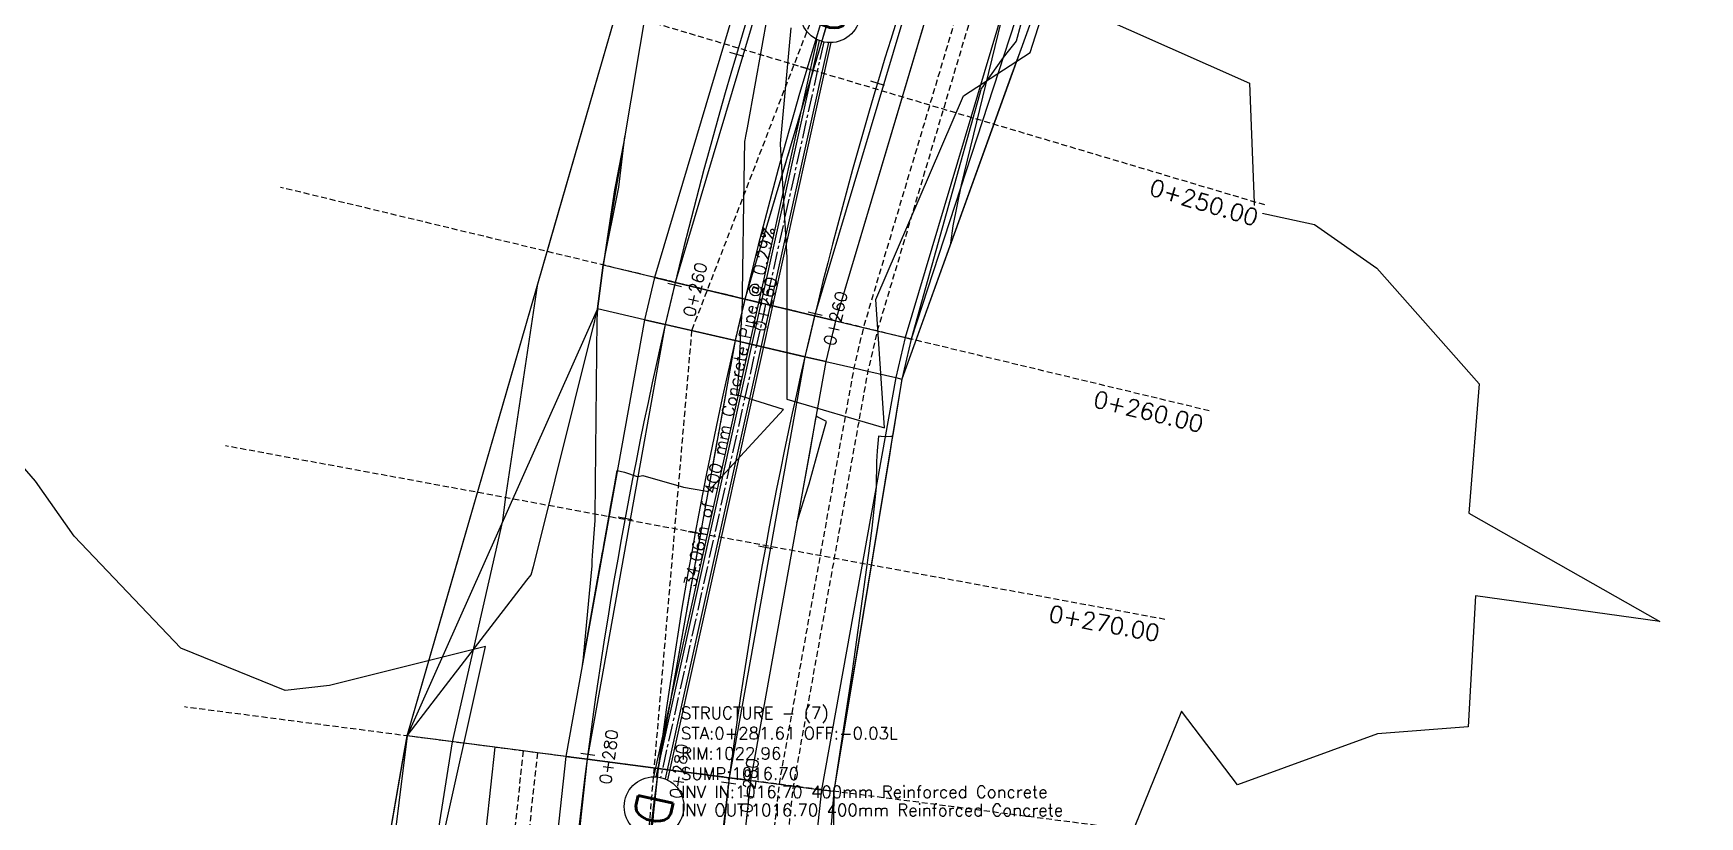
# Model space of a CAD drawing. Header units: metres. Extents: x 517023 to 519141, y 3924953 to 3927827.
# Drawn here: x 517811.7 to 517881.5, y 3925672.3 to 3925705.1 of the extents above; entities that cross this region are included whole.
import ezdxf
from ezdxf.enums import TextEntityAlignment as Align

# ---------------------------------------------------------------- set-up
doc = ezdxf.new("R2010")
doc.units = ezdxf.units.M
for name, pattern in [('CENTER', [2, 1.25, -0.25, 0.25, -0.25]), ('CENTER2', [1.125, 0.75, -0.125, 0.125, -0.125]), ('HIDDEN', [0.375, 0.25, -0.125])]:
    doc.linetypes.add(name, pattern=pattern)
for name, color, linetype in [('C-ROAD', 7, 'Continuous'), ('C-ROAD-CNTR-N', 92, 'Continuous'), ('C-ROAD-CORR', 5, 'Continuous'), ('C-ROAD-LINE-EXTN', 252, 'HIDDEN'), ('C-ROAD-LINK', 150, 'Continuous'), ('C-ROAD-SAMP', 150, 'HIDDEN'), ('C-ROAD-SAMP-TEXT', 11, 'Continuous'), ('C-ROAD-STAN', 11, 'Continuous'), ('C-ROAD-STAN-MAJR', 11, 'Continuous'), ('C-ROAD-STAN-MINR', 11, 'Continuous'), ('C-STRM-CNTR', 170, 'CENTER2'), ('C-STRM-PIPE', 170, 'Continuous'), ('C-STRM-STRC', 170, 'Continuous'), ('C-STRM-TEXT', 7, 'Continuous'), ('C-TINN-BNDY', 110, 'Continuous'), ('C-TOPO-FEAT', 94, 'Continuous'), ('C-TOPO-MAJR', 9, 'Continuous'), ('C-TOPO-MINR', 8, 'Continuous'), ('C-TOPO-MINR-N', 11, 'Continuous')]:
    doc.layers.add(name, color=color, linetype=linetype)
doc.styles.add('SHR', font='SIMPLEX', dxfattribs={"height": 0.75})
doc.styles.get("Standard").update_dxf_attribs({"font": 'simplex.shx'})

# ---------------------------------------------------------------- blocks, each defined once
blk = doc.blocks.new('AeccTickTriangle')
at = {"color": 0, "linetype": 'ByBlock', "lineweight": -2}
blk.add_lwpolyline([(3.05311331771918e-16, 0.6666666666666667), (-0.5773502691896256, -0.333333333333333), (0.5773502691896257, -0.3333333333333335)], close=True, dxfattribs=at)
at = {"color": 0, "linetype": 'ByBlock', "lineweight": -2, "const_width": 0.0625}
blk.add_lwpolyline([(-0.03125, 0, 1), (0.03125, 0, 1)], format="xyb", close=True, dxfattribs=at)
blk = doc.blocks.new('AeccTickLine')
blk.add_line((0, -0.5), (0, 0.5))
blk = doc.blocks.new('Storm Manhole')
at = {"color": 0, "linetype": 'ByBlock', "lineweight": -2}
blk.add_circle((0, 0), 0.0625, dxfattribs=at)
at = {"color": 0, "linetype": 'ByBlock', "lineweight": -2, "style": 'SHR'}
blk.add_text('D', height=0.07500000000000001, dxfattribs=at).set_placement((0.005137586585533427, -0.03749999999990905), align=Align.CENTER)

msp = doc.modelspace()

# ---------------------------------------------------------------- linework, layer by layer
at = {"layer": 'C-ROAD', "color": 7, "linetype": 'Continuous', "lineweight": -3, "flags": 128}
for points in [[(517860.2543452554, 3925755.604736601), (517845.967769523, 3925718.483773778, 0.07052564316404372), (517833.9830354326, 3925666.496464806), (517811.1685369382, 3925401.107397014)], [(517865.8539496147, 3925753.449642399), (517851.5673738823, 3925716.328679576, 0.07052564316744148), (517839.9609869847, 3925665.982562829), (517817.1464884902, 3925400.593495037)]]:
    msp.add_lwpolyline(points, format="xyb", dxfattribs=at)
at = {"layer": 'C-ROAD-CNTR-N', "color": 92, "linetype": 'Continuous', "lineweight": -3, "flags": 128}
msp.add_lwpolyline([(517863.0541474351, 3925754.5271895), (517848.7675717027, 3925717.406226677, 0.07052564316642523), (517836.9720112087, 3925666.239513818), (517814.1575127142, 3925400.850446025)], format="xyb", dxfattribs=at)
at = {"layer": 'C-ROAD-CORR', "color": 161, "linetype": 'Continuous', "lineweight": -3}
for p, q in [((517837.6828568389, 3925694.888004932, 1023.605253388979), (517835.5371693661, 3925695.404258841, 1023.053523562148)), ((517838.5578859888, 3925694.677472306, 1023.641253388979), (517837.6828568389, 3925694.888004932, 1023.605253388979)), ((517841.474649822, 3925693.975696885, 1023.701253388979), (517838.5578859888, 3925694.677472306, 1023.641253388979)), ((517841.474649822, 3925693.975696885, 1023.701253388979), (517844.3914136552, 3925693.273921464, 1023.641253388979)), ((517837.2651856233, 3925693.114910784, 1023.560762678176), (517835.2985750209, 3925693.568277299, 1023.056214708533)), ((517838.1421832769, 3925692.912734832, 1023.596762678176), (517837.2651856233, 3925693.114910784, 1023.560762678176)), ((517844.3914136552, 3925693.273921464, 1023.641253388979), (517845.2664428052, 3925693.063388838, 1023.605253388979)), ((517841.065508789, 3925692.238814992, 1023.656762678176), (517838.1421832769, 3925692.912734832, 1023.596762678176)), ((517845.2664428052, 3925693.063388838, 1023.605253388979), (517846.4331483385, 3925692.78267867, 1023.305253388979)), ((517846.4331483385, 3925692.78267867, 1023.305253388979), (517847.0165011052, 3925692.642323585, 1023.305253388979)), ((517847.0165011052, 3925692.642323585, 1023.305253388979), (517848.1832066384, 3925692.361613417, 1023.605253388979)), ((517841.065508789, 3925692.238814992, 1023.656762678176), (517843.9888343012, 3925691.564895153, 1023.596762678176)), ((517848.1832066384, 3925692.361613417, 1023.605253388979), (517848.435991613, 3925692.300793175, 1023.735252759366)), ((517843.9888343012, 3925691.564895153, 1023.596762678176), (517844.8658319548, 3925691.362719201, 1023.560762678176)), ((517844.8658319548, 3925691.362719201, 1023.560762678176), (517846.0351621596, 3925691.093151265, 1023.260762678176)), ((517846.0351621596, 3925691.093151265, 1023.260762678176), (517846.6198272621, 3925690.958367297, 1023.260762678176)), ((517846.6198272621, 3925690.958367297, 1023.260762678176), (517847.7891574669, 3925690.688799361, 1023.560762678176)), ((517847.7891574669, 3925690.688799361, 1023.560762678176), (517848.0505641651, 3925690.628536774, 1023.694894182007)), ((517831.0010855779, 3925675.206728412, 1023.106597919843), (517827.33142346, 3925675.683485657, 1024.956849087299)), ((517832.1910847032, 3925675.05212543, 1022.806597919843), (517831.0010855779, 3925675.206728412, 1023.106597919843)), ((517832.7860842658, 3925674.97482394, 1022.806597919843), (517832.1910847032, 3925675.05212543, 1022.806597919843)), ((517833.9760833911, 3925674.820220958, 1023.106597919843), (517832.7860842658, 3925674.97482394, 1022.806597919843)), ((517834.868582735, 3925674.704268722, 1023.142597919843), (517833.9760833911, 3925674.820220958, 1023.106597919843)), ((517837.8435805481, 3925674.317761268, 1023.202597919843), (517834.868582735, 3925674.704268722, 1023.142597919843)), ((517837.8435805481, 3925674.317761268, 1023.202597919843), (517840.8185783612, 3925673.931253814, 1023.142597919843)), ((517840.8185783612, 3925673.931253814, 1023.142597919843), (517841.7110777052, 3925673.815301578, 1023.106597919843)), ((517841.7110777052, 3925673.815301578, 1023.106597919843), (517842.9010768305, 3925673.660698596, 1022.806597919843)), ((517842.9010768305, 3925673.660698596, 1022.806597919843), (517843.4960763931, 3925673.583397106, 1022.806597919843)), ((517843.4960763931, 3925673.583397106, 1022.806597919843), (517844.6860755183, 3925673.428794124, 1023.106597919843)), ((517844.6860755183, 3925673.428794124, 1023.106597919843), (517845.202806867, 3925673.361661128, 1023.367134925833))]:
    msp.add_line(p, q, dxfattribs=at)
at = {"layer": 'C-ROAD-CORR', "color": 11, "linetype": 'Continuous', "lineweight": -3}
for p, q in [((517837.6828568389, 3925694.888004932, 1023.605253388979), (517835.5371693661, 3925695.404258841, 1023.053523562148)), ((517837.6828568389, 3925694.888004932, 1023.605253388979), (517837.6838290935, 3925694.887771007, 1023.405253388979)), ((517838.5559414796, 3925694.677940156, 1023.441253388979), (517838.5578859888, 3925694.677472306, 1023.641253388979)), ((517838.5578859888, 3925694.677472306, 1023.641253388979), (517838.5598304981, 3925694.677004456, 1023.441253388979)), ((517841.4727053128, 3925693.976164735, 1023.501253388979), (517841.474649822, 3925693.975696885, 1023.701253388979)), ((517837.2651856233, 3925693.114910784, 1023.560762678176), (517835.2985750209, 3925693.568277299, 1023.056214708533)), ((517837.2651856233, 3925693.114910784, 1023.560762678176), (517837.2661600651, 3925693.114686144, 1023.360762678176)), ((517844.389469146, 3925693.274389314, 1023.441253388979), (517844.3914136552, 3925693.273921464, 1023.641253388979)), ((517844.3914136552, 3925693.273921464, 1023.641253388979), (517844.3933581645, 3925693.273453614, 1023.441253388979)), ((517838.1402343932, 3925692.913184112, 1023.396762678176), (517838.1421832769, 3925692.912734832, 1023.596762678176)), ((517838.1421832769, 3925692.912734832, 1023.596762678176), (517838.1441321606, 3925692.912285552, 1023.396762678176)), ((517845.2664428052, 3925693.063388838, 1023.605253388979), (517845.2654705506, 3925693.063622763, 1023.405253388979)), ((517845.2664428052, 3925693.063388838, 1023.605253388979), (517846.4331483385, 3925692.78267867, 1023.305253388979)), ((517847.0165011052, 3925692.642323585, 1023.305253388979), (517848.1832066384, 3925692.361613417, 1023.605253388979)), ((517841.0635599053, 3925692.239264272, 1023.456762678176), (517841.065508789, 3925692.238814992, 1023.656762678176)), ((517848.1832066384, 3925692.361613417, 1023.605253388979), (517848.435991613, 3925692.300793175, 1023.735252759366)), ((517843.9868854175, 3925691.565344433, 1023.396762678176), (517843.9888343012, 3925691.564895153, 1023.596762678176)), ((517843.9888343012, 3925691.564895153, 1023.596762678176), (517843.9907831848, 3925691.564445873, 1023.396762678176)), ((517844.8658319548, 3925691.362719201, 1023.560762678176), (517844.8648575129, 3925691.362943841, 1023.360762678176)), ((517844.8658319548, 3925691.362719201, 1023.560762678176), (517846.0351621596, 3925691.093151265, 1023.260762678176)), ((517846.6198272621, 3925690.958367297, 1023.260762678176), (517847.7891574669, 3925690.688799361, 1023.560762678176)), ((517847.7891574669, 3925690.688799361, 1023.560762678176), (517848.0505641651, 3925690.628536774, 1023.694894182007)), ((517831.0010855779, 3925675.206728412, 1023.106597919843), (517827.33142346, 3925675.683485657, 1024.956849087299)), ((517832.1910847032, 3925675.05212543, 1022.806597919843), (517831.0010855779, 3925675.206728412, 1023.106597919843)), ((517833.9760833911, 3925674.820220958, 1023.106597919843), (517832.7860842658, 3925674.97482394, 1022.806597919843)), ((517833.9760833911, 3925674.820220958, 1023.106597919843), (517833.977075057, 3925674.820092122, 1022.906597919843)), ((517834.8665994031, 3925674.704526393, 1022.942597919843), (517834.868582735, 3925674.704268722, 1023.142597919843)), ((517834.868582735, 3925674.704268722, 1023.142597919843), (517834.8705660669, 3925674.70401105, 1022.942597919843)), ((517837.8415972163, 3925674.31801894, 1023.002597919843), (517837.8435805481, 3925674.317761268, 1023.202597919843)), ((517840.8165950294, 3925673.931511486, 1022.942597919843), (517840.8185783612, 3925673.931253814, 1023.142597919843)), ((517840.8185783612, 3925673.931253814, 1023.142597919843), (517840.8205616932, 3925673.930996143, 1022.942597919843)), ((517841.7110777052, 3925673.815301578, 1023.106597919843), (517841.7100860393, 3925673.815430414, 1022.906597919843)), ((517841.7110777052, 3925673.815301578, 1023.106597919843), (517842.9010768305, 3925673.660698596, 1022.806597919843)), ((517843.4960763931, 3925673.583397106, 1022.806597919843), (517844.6860755183, 3925673.428794124, 1023.106597919843)), ((517844.6860755183, 3925673.428794124, 1023.106597919843), (517845.202806867, 3925673.361661128, 1023.367134925833))]:
    msp.add_line(p, q, dxfattribs=at)
at = {"layer": 'C-ROAD-CORR', "color": 91, "linetype": 'Continuous', "lineweight": -3}
for p, q in [((517837.6828568389, 3925694.888004932, 1023.605253388979), (517835.5371693661, 3925695.404258841, 1023.053523562148)), ((517837.2651856233, 3925693.114910784, 1023.560762678176), (517835.2985750209, 3925693.568277299, 1023.056214708533))]:
    msp.add_line(p, q, dxfattribs=at)
at = {"layer": 'C-ROAD-CORR', "color": 6, "linetype": 'Continuous', "lineweight": -3}
for p, q in [((517837.6828568389, 3925694.888004932, 1023.605253388979), (517835.5371693661, 3925695.404258841, 1023.053523562148)), ((517837.6838290935, 3925694.887771007, 1023.405253388979), (517838.5559414796, 3925694.677940156, 1023.441253388979)), ((517838.5598304981, 3925694.677004456, 1023.441253388979), (517841.4727053128, 3925693.976164735, 1023.501253388979)), ((517844.3933581645, 3925693.273453614, 1023.441253388979), (517841.4727053128, 3925693.976164735, 1023.501253388979)), ((517837.2651856233, 3925693.114910784, 1023.560762678176), (517835.2985750209, 3925693.568277299, 1023.056214708533)), ((517837.2661600651, 3925693.114686144, 1023.360762678176), (517838.1402343932, 3925692.913184112, 1023.396762678176)), ((517845.2654705506, 3925693.063622763, 1023.405253388979), (517844.389469146, 3925693.274389314, 1023.441253388979)), ((517838.1441321606, 3925692.912285552, 1023.396762678176), (517841.0635599053, 3925692.239264272, 1023.456762678176)), ((517845.2664428052, 3925693.063388838, 1023.605253388979), (517846.4331483385, 3925692.78267867, 1023.305253388979)), ((517846.4331483385, 3925692.78267867, 1023.305253388979), (517847.0165011052, 3925692.642323585, 1023.305253388979)), ((517847.0165011052, 3925692.642323585, 1023.305253388979), (517848.1832066384, 3925692.361613417, 1023.605253388979)), ((517843.9907831848, 3925691.564445873, 1023.396762678176), (517841.0635599053, 3925692.239264272, 1023.456762678176)), ((517848.1832066384, 3925692.361613417, 1023.605253388979), (517848.435991613, 3925692.300793175, 1023.735252759366)), ((517844.8648575129, 3925691.362943841, 1023.360762678176), (517843.9868854175, 3925691.565344433, 1023.396762678176)), ((517844.8658319548, 3925691.362719201, 1023.560762678176), (517846.0351621596, 3925691.093151265, 1023.260762678176)), ((517846.0351621596, 3925691.093151265, 1023.260762678176), (517846.6198272621, 3925690.958367297, 1023.260762678176)), ((517846.6198272621, 3925690.958367297, 1023.260762678176), (517847.7891574669, 3925690.688799361, 1023.560762678176)), ((517847.7891574669, 3925690.688799361, 1023.560762678176), (517848.0505641651, 3925690.628536774, 1023.694894182007)), ((517831.0010855779, 3925675.206728412, 1023.106597919843), (517827.33142346, 3925675.683485657, 1024.956849087299)), ((517832.1910847032, 3925675.05212543, 1022.806597919843), (517831.0010855779, 3925675.206728412, 1023.106597919843)), ((517832.7860842658, 3925674.97482394, 1022.806597919843), (517832.1910847032, 3925675.05212543, 1022.806597919843)), ((517833.9760833911, 3925674.820220958, 1023.106597919843), (517832.7860842658, 3925674.97482394, 1022.806597919843)), ((517833.977075057, 3925674.820092122, 1022.906597919843), (517834.8665994031, 3925674.704526393, 1022.942597919843)), ((517834.8705660669, 3925674.70401105, 1022.942597919843), (517837.8415972163, 3925674.31801894, 1023.002597919843)), ((517840.8205616932, 3925673.930996143, 1022.942597919843), (517837.8415972163, 3925674.31801894, 1023.002597919843)), ((517841.7100860393, 3925673.815430414, 1022.906597919843), (517840.8165950294, 3925673.931511486, 1022.942597919843)), ((517841.7110777052, 3925673.815301578, 1023.106597919843), (517842.9010768305, 3925673.660698596, 1022.806597919843)), ((517842.9010768305, 3925673.660698596, 1022.806597919843), (517843.4960763931, 3925673.583397106, 1022.806597919843)), ((517843.4960763931, 3925673.583397106, 1022.806597919843), (517844.6860755183, 3925673.428794124, 1023.106597919843)), ((517844.6860755183, 3925673.428794124, 1023.106597919843), (517845.202806867, 3925673.361661128, 1023.367134925833))]:
    msp.add_line(p, q, dxfattribs=at)
at = {"layer": 'C-ROAD-CORR', "color": 149, "linetype": 'Continuous', "lineweight": -3}
for p, q in [((517838.5578859888, 3925694.677472306, 1023.641253388979), (517837.6828568389, 3925694.888004932, 1023.605253388979)), ((517841.474649822, 3925693.975696885, 1023.701253388979), (517838.5578859888, 3925694.677472306, 1023.641253388979)), ((517841.474649822, 3925693.975696885, 1023.701253388979), (517844.3914136552, 3925693.273921464, 1023.641253388979)), ((517838.1421832769, 3925692.912734832, 1023.596762678176), (517837.2651856233, 3925693.114910784, 1023.560762678176)), ((517844.3914136552, 3925693.273921464, 1023.641253388979), (517845.2664428052, 3925693.063388838, 1023.605253388979)), ((517841.065508789, 3925692.238814992, 1023.656762678176), (517838.1421832769, 3925692.912734832, 1023.596762678176)), ((517841.065508789, 3925692.238814992, 1023.656762678176), (517843.9888343012, 3925691.564895153, 1023.596762678176)), ((517843.9888343012, 3925691.564895153, 1023.596762678176), (517844.8658319548, 3925691.362719201, 1023.560762678176)), ((517834.868582735, 3925674.704268722, 1023.142597919843), (517833.9760833911, 3925674.820220958, 1023.106597919843)), ((517837.8435805481, 3925674.317761268, 1023.202597919843), (517834.868582735, 3925674.704268722, 1023.142597919843)), ((517837.8435805481, 3925674.317761268, 1023.202597919843), (517840.8185783612, 3925673.931253814, 1023.142597919843)), ((517840.8185783612, 3925673.931253814, 1023.142597919843), (517841.7110777052, 3925673.815301578, 1023.106597919843))]:
    msp.add_line(p, q, dxfattribs=at)
at = {"layer": 'C-ROAD-CORR', "color": 41, "linetype": 'Continuous', "lineweight": -3}
for p, q in [((517837.6838290935, 3925694.887771007, 1023.405253388979), (517838.5559414796, 3925694.677940156, 1023.441253388979)), ((517838.5598304981, 3925694.677004456, 1023.441253388979), (517841.4727053128, 3925693.976164735, 1023.501253388979)), ((517844.3933581645, 3925693.273453614, 1023.441253388979), (517841.4727053128, 3925693.976164735, 1023.501253388979)), ((517837.2661600651, 3925693.114686144, 1023.360762678176), (517838.1402343932, 3925692.913184112, 1023.396762678176)), ((517845.2654705506, 3925693.063622763, 1023.405253388979), (517844.389469146, 3925693.274389314, 1023.441253388979)), ((517838.1441321606, 3925692.912285552, 1023.396762678176), (517841.0635599053, 3925692.239264272, 1023.456762678176)), ((517843.9907831848, 3925691.564445873, 1023.396762678176), (517841.0635599053, 3925692.239264272, 1023.456762678176)), ((517844.8648575129, 3925691.362943841, 1023.360762678176), (517843.9868854175, 3925691.565344433, 1023.396762678176)), ((517833.977075057, 3925674.820092122, 1022.906597919843), (517834.8665994031, 3925674.704526393, 1022.942597919843)), ((517834.8705660669, 3925674.70401105, 1022.942597919843), (517837.8415972163, 3925674.31801894, 1023.002597919843)), ((517840.8205616932, 3925673.930996143, 1022.942597919843), (517837.8415972163, 3925674.31801894, 1023.002597919843)), ((517841.7100860393, 3925673.815430414, 1022.906597919843), (517840.8165950294, 3925673.931511486, 1022.942597919843))]:
    msp.add_line(p, q, dxfattribs=at)
at = {"layer": 'C-ROAD-CORR', "color": 20, "linetype": 'Continuous', "lineweight": -3}
for p, q in [((517848.1832066384, 3925692.361613417, 1023.605253388979), (517848.435991613, 3925692.300793175, 1023.735252759366)), ((517847.7891574669, 3925690.688799361, 1023.560762678176), (517848.0505641651, 3925690.628536774, 1023.694894182007)), ((517831.0010855779, 3925675.206728412, 1023.106597919843), (517827.33142346, 3925675.683485657, 1024.956849087299)), ((517844.6860755183, 3925673.428794124, 1023.106597919843), (517845.202806867, 3925673.361661128, 1023.367134925833))]:
    msp.add_line(p, q, dxfattribs=at)
at = {"layer": 'C-ROAD-CORR', "color": 150, "linetype": 'CENTER', "lineweight": -3, "flags": 128}
msp.add_lwpolyline([(517908.9406880193, 3925944.474474311), (517904.9243671147, 3925924.881894941), (517900.90804621, 3925905.28931557), (517896.8917253054, 3925885.6967362), (517892.8754044007, 3925866.104156829), (517888.859083496, 3925846.511577459), (517886.2349350902, 3925833.71035038), (517884.795726385, 3925826.928866871), (517880.1186412733, 3925807.48480494), (517876.2806116184, 3925793.639812052), (517874.6677422404, 3925788.243329704), (517868.4517495619, 3925769.235223419), (517863.0541474351, 3925754.5271895), (517861.4981033147, 3925750.484103387), (517854.3144559749, 3925731.818755523), (517848.7675717027, 3925717.406226677), (517847.1827689879, 3925713.133892843), (517841.474649822, 3925693.975696885), (517841.065508789, 3925692.238814992), (517837.8435805481, 3925674.317761268), (517836.9720112087, 3925666.239513818), (517835.9549792806, 3925654.408916035), (517834.2419726897, 3925634.482410862), (517832.5289660988, 3925614.555905689), (517830.8159595079, 3925594.629400515), (517829.1029529171, 3925574.702895342), (517827.3899463262, 3925554.776390169), (517825.6769397353, 3925534.849884995), (517823.9639331445, 3925514.923379822), (517822.2509265536, 3925494.996874649), (517820.5379199627, 3925475.070369476), (517818.8249133718, 3925455.143864302), (517817.111906781, 3925435.217359129), (517815.3989001901, 3925415.290853956), (517814.1575127142, 3925400.850446025)], dxfattribs=at)
at = {"layer": 'C-ROAD-CORR', "color": 11, "linetype": 'Continuous', "lineweight": -3, "flags": 128}
for points in [[(517854.5646813402, 3925753.152537894), (517847.2669175552, 3925734.531109506), (517842.7154170679, 3925719.73549184), (517839.0054055916, 3925716.054443493), (517835.5371693661, 3925695.404258841), (517835.2985750209, 3925693.568277299), (517827.33142346, 3925675.683485657), (517826.2767578823, 3925667.15894446), (517823.8243873438, 3925655.45173733), (517823.5759667553, 3925635.399327215), (517821.0706927255, 3925615.54093029), (517818.8060858448, 3925595.661844115), (517816.4301050493, 3925575.792332337), (517814.5584839771, 3925555.879462654), (517813.4451166945, 3925535.901408747), (517814.2135115496, 3925515.761586839), (517816.5148400048, 3925495.489984403), (517811.8635634042, 3925475.816071235), (517808.1527952469, 3925456.061306098), (517808.4435757362, 3925435.962542898), (517799.4946185708, 3925416.658085139), (517796.3193257767, 3925402.383927764)], [(517865.4262458988, 3925748.972297059), (517861.7867464196, 3925728.942929165), (517856.6088872729, 3925714.388375301), (517854.3942891249, 3925710.558293742), (517848.435991613, 3925692.300793175), (517848.0505641651, 3925690.628536774), (517845.202806867, 3925673.361661128), (517844.5822101746, 3925665.585293679), (517844.9640133418, 3925653.634443311), (517845.6862230728, 3925633.498591764), (517844.4211886299, 3925613.533576113), (517843.3294464288, 3925593.55366318), (517841.7903376671, 3925573.612208666), (517839.8119131796, 3925553.708520469), (517838.052074785, 3925533.78604125), (517833.4293635277, 3925514.109672426), (517830.3925236631, 3925494.296972213), (517830.1183625044, 3925474.246774917), (517828.639033826, 3925454.300181335), (517827.5601862421, 3925434.3191599), (517826.2515445084, 3925414.357893003), (517826.9095391384, 3925399.754202348)], [(517845.1278288691, 3925718.807037908), (517843.5099845979, 3925714.445630174), (517837.6828568389, 3925694.888004932), (517837.2651856233, 3925693.114910784)]]:
    msp.add_lwpolyline(points, dxfattribs=at)
at = {"layer": 'C-ROAD-CORR', "color": 5, "linetype": 'Continuous', "lineweight": -3, "flags": 128}
for points in [[(517857.8583604812, 3925751.884914618), (517850.6747131413, 3925733.219566754), (517845.1278288691, 3925718.807037908), (517843.5099845979, 3925714.445630174), (517837.6828568389, 3925694.888004932), (517837.2651856233, 3925693.114910784), (517833.9760833911, 3925674.820220958), (517833.0863426999, 3925666.573550103), (517832.0693107718, 3925654.74295232), (517830.3563041809, 3925634.816447147), (517828.6432975901, 3925614.889941974), (517826.9302909992, 3925594.9634368), (517825.2172844083, 3925575.036931627), (517823.5042778174, 3925555.110426454), (517821.7912712265, 3925535.18392128), (517820.0782646357, 3925515.257416107), (517818.3652580448, 3925495.330910934), (517816.652251454, 3925475.404405761), (517814.9392448631, 3925455.477900587), (517813.2262382722, 3925435.551395414), (517811.5132316813, 3925415.624890241), (517810.2718442054, 3925401.18448231)], [(517858.698301135, 3925751.561650488), (517851.5146537952, 3925732.896302624), (517845.967769523, 3925718.483773778), (517844.3575502264, 3925714.14292156), (517838.5578859888, 3925694.677472306), (517838.1421832769, 3925692.912734832), (517834.868582735, 3925674.704268722), (517833.9830354326, 3925666.496464806), (517832.9660035046, 3925654.665867023), (517831.2529969137, 3925634.73936185), (517829.5399903228, 3925614.812856677), (517827.8269837319, 3925594.886351503), (517826.1139771411, 3925574.95984633), (517824.4009705502, 3925555.033341157), (517822.6879639593, 3925535.106835984), (517820.9749573685, 3925515.180330811), (517819.2619507776, 3925495.253825638), (517817.5489441867, 3925475.327320464), (517815.8359375958, 3925455.400815291), (517814.122931005, 3925435.474310118), (517812.4099244141, 3925415.547804944), (517811.1685369382, 3925401.107397014)], [(517864.2979054944, 3925749.406556286), (517857.1142581546, 3925730.741208422), (517851.5673738823, 3925716.328679576), (517850.0079877494, 3925712.124864127), (517844.3914136552, 3925693.273921464), (517843.9888343012, 3925691.564895153), (517840.8185783612, 3925673.931253814), (517839.9609869847, 3925665.982562829), (517838.9439550566, 3925654.151965046), (517837.2309484657, 3925634.225459873), (517835.5179418749, 3925614.2989547), (517833.804935284, 3925594.372449527), (517832.0919286931, 3925574.445944353), (517830.3789221022, 3925554.51943918), (517828.6659155113, 3925534.592934007), (517826.9529089205, 3925514.666428834), (517825.2399023296, 3925494.739923661), (517823.5268957387, 3925474.813418487), (517821.8138891478, 3925454.886913314), (517820.100882557, 3925434.960408141), (517818.3878759661, 3925415.033902967), (517817.1464884902, 3925400.593495037)], [(517865.1378461483, 3925749.083292156), (517857.9541988085, 3925730.417944292), (517852.4073145362, 3925716.005415446), (517850.8555533779, 3925711.822155513), (517845.2664428052, 3925693.063388838), (517844.8658319548, 3925691.362719201), (517841.7110777052, 3925673.815301578), (517840.8576797174, 3925665.905477533), (517839.8406477894, 3925654.07487975), (517838.1276411985, 3925634.148374577), (517836.4146346076, 3925614.221869403), (517834.7016280167, 3925594.29536423), (517832.9886214259, 3925574.368859057), (517831.275614835, 3925554.442353884), (517829.5626082441, 3925534.51584871), (517827.8496016532, 3925514.589343537), (517826.1365950623, 3925494.662838364), (517824.4235884715, 3925474.73633319), (517822.7105818806, 3925454.809828017), (517820.9975752897, 3925434.883322844), (517819.2845686988, 3925414.956817671), (517818.043181223, 3925400.51640974)]]:
    msp.add_lwpolyline(points, dxfattribs=at)
at = {"layer": 'C-ROAD-CORR', "color": 92, "linetype": 'HIDDEN', "lineweight": -3, "flags": 128}
for points in [[(517859.0741196803, 3925729.986925451), (517853.5272354081, 3925715.574396605), (517851.9856408825, 3925711.418544027), (517846.4331483385, 3925692.78267867), (517846.0351621596, 3925691.093151265), (517842.9010768305, 3925673.660698596), (517842.0532700279, 3925665.802697137), (517841.0362380998, 3925653.972099354), (517839.3232315089, 3925634.045594181), (517837.6102249181, 3925614.119089008), (517835.8972183272, 3925594.192583834), (517834.1842117363, 3925574.266078661), (517832.4712051454, 3925554.339573488), (517830.7581985545, 3925534.413068315), (517829.0451919637, 3925514.486563141), (517827.3321853728, 3925494.560057968), (517825.6191787819, 3925474.633552795), (517823.906172191, 3925454.707047622), (517822.1931656002, 3925434.780542449)], [(517859.6340801162, 3925729.771416031), (517854.087195844, 3925715.358887185), (517852.5506846348, 3925711.216738283), (517847.0165011052, 3925692.642323585), (517846.6198272621, 3925690.958367297), (517843.4960763931, 3925673.583397106), (517842.651065183, 3925665.751306939), (517841.634033255, 3925653.920709156), (517839.9210266641, 3925633.994203983), (517838.2080200732, 3925614.06769881), (517836.4950134823, 3925594.141193637), (517834.7820068915, 3925574.214688464), (517833.0690003006, 3925554.288183291), (517831.3559937097, 3925534.361678117), (517829.6429871189, 3925514.435172944), (517827.929980528, 3925494.508667771), (517826.2169739371, 3925474.582162597), (517824.5039673462, 3925454.655657424), (517822.7909607554, 3925434.729152251)], [(517832.1910847032, 3925675.05212543), (517831.2929572343, 3925666.727720696), (517830.2759253062, 3925654.897122913), (517828.5629187153, 3925634.97061774), (517826.8499121245, 3925615.044112567), (517825.1369055336, 3925595.117607393), (517823.4238989427, 3925575.19110222), (517821.7108923518, 3925555.264597047), (517819.9978857609, 3925535.338091874), (517818.2848791701, 3925515.4115867)], [(517832.7860842658, 3925674.97482394), (517831.8907523894, 3925666.676330498), (517830.8737204614, 3925654.845732715), (517829.1607138705, 3925634.919227542), (517827.4477072796, 3925614.992722369), (517825.7347006887, 3925595.066217196), (517824.0216940979, 3925575.139712023), (517822.308687507, 3925555.21320685), (517820.5956809161, 3925535.286701676), (517818.8826743253, 3925515.360196503)]]:
    msp.add_lwpolyline(points, dxfattribs=at)
at = {"layer": 'C-ROAD-CORR', "color": 1, "linetype": 'Continuous', "lineweight": -3, "flags": 128}
for points in [[(517860.7540009881, 3925729.340397191), (517855.2071167158, 3925714.927868345), (517853.6807721394, 3925710.813126797), (517848.1832066384, 3925692.361613417), (517847.7891574669, 3925690.688799361), (517844.6860755183, 3925673.428794124), (517843.8466554934, 3925665.648526544), (517842.8296235654, 3925653.817928761), (517841.1166169745, 3925633.891423588), (517839.4036103836, 3925613.964918415), (517837.6906037927, 3925594.038413241), (517835.9775972019, 3925574.111908068), (517834.264590611, 3925554.185402895), (517832.5515840201, 3925534.258897721), (517830.8385774292, 3925514.332392548), (517829.1255708383, 3925494.405887375), (517827.4125642475, 3925474.479382202), (517825.6995576566, 3925454.552877028), (517823.9865510658, 3925434.626371855)], [(517861.7867464196, 3925728.942929165), (517856.6088872729, 3925714.388375301), (517854.3942891249, 3925710.558293742), (517848.435991613, 3925692.300793175), (517848.0505641651, 3925690.628536774), (517845.202806867, 3925673.361661128), (517844.5822101746, 3925665.585293679), (517844.9640133418, 3925653.634443311), (517845.6862230728, 3925633.498591764), (517844.4211886299, 3925613.533576113), (517843.3294464288, 3925593.55366318), (517841.7903376671, 3925573.612208666), (517839.8119131796, 3925553.708520469), (517838.052074785, 3925533.78604125), (517833.4293635277, 3925514.109672426), (517830.3925236631, 3925494.296972213), (517830.1183625044, 3925474.246774917), (517828.639033826, 3925454.300181335), (517827.5601862421, 3925434.3191599)], [(517827.33142346, 3925675.683485657), (517826.2767578823, 3925667.15894446), (517823.8243873438, 3925655.45173733), (517823.5759667553, 3925635.399327215), (517821.0706927255, 3925615.54093029), (517818.8060858448, 3925595.661844115), (517816.4301050493, 3925575.792332337), (517814.5584839771, 3925555.879462654), (517813.4451166945, 3925535.901408747), (517814.2135115496, 3925515.761586839)], [(517831.0010855779, 3925675.206728412), (517830.0973669239, 3925666.830501092), (517829.0803349958, 3925654.999903309), (517827.3673284049, 3925635.073398136), (517825.6543218141, 3925615.146892963), (517823.9413152232, 3925595.220387789), (517822.2283086323, 3925575.293882616), (517820.5153020414, 3925555.367377443), (517818.8022954505, 3925535.440872269), (517817.0892888597, 3925515.514367096)]]:
    msp.add_lwpolyline(points, dxfattribs=at)
at = {"layer": 'C-ROAD-CORR', "color": 92, "linetype": 'Continuous', "lineweight": -3, "flags": 128}
for points in [[(517842.7154170679, 3925719.73549184), (517839.0054055916, 3925716.054443493), (517835.5371693661, 3925695.404258841), (517835.2985750209, 3925693.568277299)], [(517845.1278288691, 3925718.807037908), (517843.5099845979, 3925714.445630174), (517837.6828568389, 3925694.888004932), (517837.2651856233, 3925693.114910784)]]:
    msp.add_lwpolyline(points, dxfattribs=at)
at = {"layer": 'C-ROAD-LINE-EXTN', "color": 252, "linetype": 'HIDDEN', "lineweight": -3}
for p, q in [((517848.7675717027, 3925717.406226677), (517839.243187881, 3925692.658918128)), ((517839.243187881, 3925692.658918128), (517836.9720112087, 3925666.239513818))]:
    msp.add_line(p, q, dxfattribs=at)
at = {"layer": 'C-ROAD-LINK', "color": 83, "linetype": 'Continuous', "lineweight": -3}
for p, q in [((517846.4331483385, 3925692.78267867, 1023.305253388979), (517847.0165011052, 3925692.642323585, 1023.305253388979)), ((517846.0351621596, 3925691.093151265, 1023.260762678176), (517846.6198272621, 3925690.958367297, 1023.260762678176)), ((517832.7860842658, 3925674.97482394, 1022.806597919843), (517832.1910847032, 3925675.05212543, 1022.806597919843)), ((517842.9010768305, 3925673.660698596, 1022.806597919843), (517843.4960763931, 3925673.583397106, 1022.806597919843))]:
    msp.add_line(p, q, dxfattribs=at)
at = {"layer": 'C-ROAD-SAMP', "color": 150, "linetype": 'HIDDEN', "lineweight": -3}
msp.add_lwpolyline([(517857.6768993023, 3925671.741044909), (517837.8435805481, 3925674.317761268), (517818.0102617939, 3925676.894477626)], dxfattribs=at)
at = {"layer": 'C-STRM-CNTR', "color": 6, "linetype": 'CENTER2', "lineweight": -3}
msp.add_lwpolyline([(517844.7770406794, 3925704.747921973), (517837.9420047102, 3925673.94087506)], dxfattribs=at)
at = {"layer": 'C-STRM-PIPE', "color": 150, "linetype": 'Continuous', "lineweight": -3}
for p, q in [((517844.4920756895, 3925704.848568283), (517837.6412133097, 3925673.970188172)), ((517845.0778320798, 3925704.718608861), (517838.2269696999, 3925673.84022875))]:
    msp.add_line(p, q, dxfattribs=at)
at = {"layer": 'C-STRM-PIPE', "color": 140, "linetype": 'Continuous', "lineweight": -3}
for p, q in [((517844.5852766021, 3925704.80696322), (517837.7432645272, 3925673.968473427)), ((517844.9757808624, 3925704.720323606), (517838.1337687875, 3925673.881833813))]:
    msp.add_line(p, q, dxfattribs=at)
at = {"layer": 'C-TINN-BNDY', "color": 110, "linetype": 'Continuous', "lineweight": -3}
for points in [[(517875.190102764, 3925766.881479289, 1025.552584136758), (517861.7867464196, 3925728.942929165, 1025.291190068804), (517856.6088872729, 3925714.388375301, 1024.968526927453), (517848.0505641651, 3925690.628536774, 1023.694894182007), (517845.202806867, 3925673.361661128, 1023.367134925833), (517844.9640133418, 3925653.634443311, 1024.019709333866), (517845.6862230728, 3925633.498591764, 1025.316892514822), (517844.4211886299, 3925613.533576113, 1025.616788837589), (517843.3294464288, 3925593.55366318, 1026.003650857753), (517841.7903376671, 3925573.612208666, 1026.166004587671), (517839.8119131796, 3925553.708520469, 1026.107890291776), (517838.052074785, 3925533.78604125, 1026.15947214726), (517833.4293635277, 3925514.109672426, 1024.774338011745), (517830.3925236631, 3925494.296972213, 1024.185064153307)], [(517811.8635634042, 3925475.816071235, 1024.527510486872), (517814.2135115496, 3925515.761586839, 1024.917359183352), (517813.4451166945, 3925535.901408747, 1026.087551854366), (517814.5584839771, 3925555.879462654, 1026.313393209669), (517816.4301050493, 3925575.792332337, 1026.158709338408), (517818.8060858448, 3925595.661844115, 1025.750915491815), (517821.0706927255, 3925615.54093029, 1025.399013992517), (517823.5759667553, 3925635.399327215, 1024.92633509298), (517823.8243873438, 3925655.45173733, 1025.586244884616), (517827.33142346, 3925675.683485657, 1024.956849087299), (517839.0054055916, 3925716.054443493, 1022.908095528298), (517847.2669175552, 3925734.531109506, 1025.063628263933), (517854.5646813402, 3925753.152537894, 1025.676408718654)]]:
    msp.add_polyline3d(points, dxfattribs=at)
at = {"layer": 'C-TOPO-FEAT', "color": 94, "linetype": 'Continuous', "lineweight": -3, "flags": 128}
for points in [[(517857.8592937486, 3925751.884555436), (517850.6756464088, 3925733.219207572), (517845.1287621365, 3925718.806678726), (517843.5109263375, 3925714.445293831), (517837.6838290935, 3925694.887771007), (517837.2661600651, 3925693.114686144), (517833.977075057, 3925674.820092122), (517833.0873390251, 3925666.573464453), (517832.070307097, 3925654.74286667), (517830.3573005061, 3925634.816361497), (517828.6442939153, 3925614.889856324), (517826.9312873244, 3925594.96335115), (517825.2182807336, 3925575.036845977), (517823.5052741427, 3925555.110340804), (517821.7922675518, 3925535.18383563), (517820.0792609609, 3925515.257330457), (517818.36625437, 3925495.330825284), (517816.6532477792, 3925475.404320111), (517814.9402411883, 3925455.477814937), (517813.2272345974, 3925435.551309764), (517811.5142280065, 3925415.624804591), (517810.2728405307, 3925401.18439666)], [(517858.698301135, 3925751.561650488), (517851.5146537952, 3925732.896302624), (517845.967769523, 3925718.483773778), (517844.3575502264, 3925714.14292156), (517838.5578859888, 3925694.677472306), (517838.1421832769, 3925692.912734832), (517834.868582735, 3925674.704268722), (517833.9830354326, 3925666.496464806), (517832.9660035046, 3925654.665867023), (517831.2529969137, 3925634.73936185), (517829.5399903228, 3925614.812856677), (517827.8269837319, 3925594.886351503), (517826.1139771411, 3925574.95984633), (517824.4009705502, 3925555.033341157), (517822.6879639593, 3925535.106835984), (517820.9749573685, 3925515.180330811), (517819.2619507776, 3925495.253825638), (517817.5489441867, 3925475.327320464), (517815.8359375958, 3925455.400815291), (517814.122931005, 3925435.474310118), (517812.4099244141, 3925415.547804944), (517811.1685369382, 3925401.107397014)], [(517861.4981033147, 3925750.484103387), (517854.3144559749, 3925731.818755523), (517848.7675717027, 3925717.406226677), (517847.1827689879, 3925713.133892843), (517841.474649822, 3925693.975696885), (517841.065508789, 3925692.238814992), (517837.8435805481, 3925674.317761268), (517836.9720112087, 3925666.239513818), (517835.9549792806, 3925654.408916035), (517834.2419726897, 3925634.482410862), (517832.5289660988, 3925614.555905689), (517830.8159595079, 3925594.629400515), (517829.1029529171, 3925574.702895342), (517827.3899463262, 3925554.776390169), (517825.6769397353, 3925534.849884995), (517823.9639331445, 3925514.923379822), (517822.2509265536, 3925494.996874649), (517820.5379199627, 3925475.070369476), (517818.8249133718, 3925455.143864302), (517817.111906781, 3925435.217359129), (517815.3989001901, 3925415.290853956), (517814.1575127142, 3925400.850446025)], [(517864.2979054944, 3925749.406556286), (517857.1142581546, 3925730.741208422), (517851.5673738823, 3925716.328679576), (517850.0079877494, 3925712.124864127), (517844.3914136552, 3925693.273921464), (517843.9888343012, 3925691.564895153), (517840.8185783612, 3925673.931253814), (517839.9609869847, 3925665.982562829), (517838.9439550566, 3925654.151965046), (517837.2309484657, 3925634.225459873), (517835.5179418749, 3925614.2989547), (517833.804935284, 3925594.372449527), (517832.0919286931, 3925574.445944353), (517830.3789221022, 3925554.51943918), (517828.6659155113, 3925534.592934007), (517826.9529089205, 3925514.666428834), (517825.2399023296, 3925494.739923661), (517823.5268957387, 3925474.813418487), (517821.8138891478, 3925454.886913314), (517820.100882557, 3925434.960408141), (517818.3878759661, 3925415.033902967), (517817.1464884902, 3925400.593495037)], [(517865.1369128809, 3925749.083651338), (517857.9532655411, 3925730.418303474), (517852.4063812688, 3925716.005774628), (517850.8546116383, 3925711.822491856), (517845.2654705506, 3925693.063622763), (517844.8648575129, 3925691.362943841), (517841.7100860393, 3925673.815430414), (517840.8566833922, 3925665.905563183), (517839.8396514641, 3925654.0749654), (517838.1266448732, 3925634.148460227), (517836.4136382824, 3925614.221955054), (517834.7006316915, 3925594.29544988), (517832.9876251006, 3925574.368944707), (517831.2746185097, 3925554.442439534), (517829.5616119188, 3925534.51593436), (517827.848605328, 3925514.589429187), (517826.1355987371, 3925494.662924014), (517824.4225921463, 3925474.73641884), (517822.7095855554, 3925454.809913667), (517820.9965789645, 3925434.883408494), (517819.2835723736, 3925414.956903321), (517818.0421848978, 3925400.51649539)]]:
    msp.add_lwpolyline(points, dxfattribs=at)
at = {"layer": 'C-TOPO-MAJR', "color": 9, "linetype": 'Continuous', "lineweight": -3}
for points in [[(517856.6088872726, 3925714.3883753), (517854.5217793895, 3925710.962951676), (517854.3942891251, 3925710.558293743), (517853.1920237516, 3925706.120257015), (517852.8295659622, 3925704.782282042), (517852.5467888723, 3925704.425810403), (517852.28545294, 3925704.096367703), (517851.5105466373, 3925702.992495191), (517851.4343256066, 3925702.883916514), (517851.3711882689, 3925702.794165802), (517848.4359916177, 3925692.300793192)], [(517827.33142346, 3925675.683485657), (517828.38208429, 3925677.048555833), (517832.3497555779, 3925682.203549328), (517832.5282883885, 3925682.435507928), (517832.6163466885, 3925682.773797079), (517832.7296841451, 3925683.209199897), (517835.1331449384, 3925692.861457053), (517835.1873744067, 3925693.068336683), (517835.2084037045, 3925693.148561209), (517835.2985750209, 3925693.568277299), (517835.5371693661, 3925695.404258841), (517835.2985750209, 3925693.568277299), (517835.2698449999, 3925693.130878284), (517835.2687824562, 3925693.114701632), (517835.188885898, 3925684.897369474), (517835.1869715104, 3925684.700475394), (517835.1867196725, 3925684.697250668), (517835.0752158666, 3925683.23790074), (517835.0690931211, 3925683.01895963), (517835.062955573, 3925682.799489182), (517834.9526943633, 3925681.644604289), (517834.6692452978, 3925678.675735681), (517835.4197169385, 3925682.847744829), (517835.4430574852, 3925682.977443777), (517835.5161237964, 3925683.383459277), (517835.5329627451, 3925683.477058095), (517835.5540316956, 3925683.594169259), (517835.7357296066, 3925684.604131926), (517835.8676954289, 3925685.337660194), (517836.0140641727, 3925686.15093996), (517836.1303513813, 3925686.797075409), (517836.4261433345, 3925686.723870341), (517836.4336462404, 3925686.722013495), (517836.9703792944, 3925686.552026742), (517836.9971046434, 3925686.543562655), (517837.2048520146, 3925686.589292211), (517838.8984743858, 3925686.107070853), (517839.7941710115, 3925685.948197928), (517839.9302148441, 3925685.924067345), (517841.2844138112, 3925687.392640644), (517843.0875867147, 3925689.348107793), (517843.0953494328, 3925689.356526143), (517841.1425239402, 3925689.9657225), (517841.2298662678, 3925690.929499034), (517841.2509559862, 3925691.367870276), (517841.2903627047, 3925692.186978988), (517841.2969729759, 3925692.310852554), (517841.3573145995, 3925693.477586437), (517841.3669957226, 3925693.941358289), (517841.3681345511, 3925694.001324534), (517841.3721797648, 3925694.255377991), (517841.4467236547, 3925698.936992905), (517841.4733090667, 3925700.606649014), (517841.4896962428, 3925700.634956024), (517841.4902458366, 3925700.635905385), (517841.5188184038, 3925700.793739452), (517841.5837826944, 3925701.152600387), (517841.901750589, 3925702.939437021), (517842.6928832197, 3925707.385246774)], [(517848.4359916133, 3925692.300793176), (517848.0505641652, 3925690.628536774), (517848.0057185509, 3925690.38761865), (517848.0042774801, 3925690.352839653), (517848.0040033332, 3925690.346223357)], [(517847.6549315997, 3925688.229688279), (517847.611658555, 3925688.226948858), (517847.5803958549, 3925688.224969758), (517847.3894204526, 3925688.212554195), (517847.3434293453, 3925688.209564253), (517847.1792301474, 3925688.227928129), (517847.1717428826, 3925688.228765497), (517847.063657469, 3925688.240658329), (517847.0190251346, 3925687.620275122), (517846.9875233535, 3925687.170554105), (517846.9645019702, 3925686.101889177), (517846.7855185559, 3925684.385086475), (517846.6850617571, 3925683.647894997), (517845.9713372432, 3925678.398389691), (517845.2028068671, 3925673.361661128), (517844.5822101746, 3925665.585293679), (517844.3429739494, 3925663.568871141), (517844.3388748629, 3925663.081884894), (517844.3005126544, 3925658.524316325), (517844.9640133416, 3925653.634443312)]]:
    msp.add_lwpolyline(points, dxfattribs=at)
for points in [[(517836.1965400625, 3925698.665354369), (517836.4420376436, 3925700.791924444), (517836.0508738629, 3925698.764614086), (517836.0105673454, 3925698.555714836), (517835.5371693661, 3925695.404258841), (517836.1965400625, 3925698.665354369)], [(517844.5278321637, 3925689.030419469), (517844.4531740323, 3925689.06742761), (517844.4367025714, 3925688.979344538), (517844.2019281284, 3925687.672559989), (517843.9304181688, 3925686.161300859), (517843.6522353555, 3925684.612435448), (517844.0014608835, 3925685.721706694), (517844.1641483255, 3925686.238463046), (517844.6256844823, 3925687.911648425), (517844.8853975083, 3925688.853173829), (517844.5278321637, 3925689.030419469)]]:
    msp.add_lwpolyline(points, close=True, dxfattribs=at)
at = {"layer": 'C-TOPO-MINR', "color": 8, "linetype": 'Continuous', "lineweight": -3, "elevation": 1024}
for points in [[(517843.3926646154, 3925705.333793231), (517842.9578647059, 3925700.487958823), (517842.9500410557, 3925700.470322581), (517843.2264807692, 3925695.723519231), (517843.2311815519, 3925689.791778916), (517847.3245363036, 3925688.582838284), (517846.9631956124, 3925693.957824497), (517850.6312972973, 3925702.495405405), (517853.4240739467, 3925704.303007739), (517854.2057680782, 3925706.767618241), (517862.5986666667, 3925703.024), (517862.8059137056, 3925697.649172589), (517865.3304439025, 3925697.098687805), (517867.9304545455, 3925695.271727273), (517872.2242027586, 3925690.432504828), (517871.782541103, 3925685.015261186), (517879.7783658537, 3925680.47397561), (517872.0681732101, 3925681.547357968), (517871.7555355872, 3925676.064626334), (517867.9636094674, 3925675.771248521), (517862.1020308483, 3925673.636403599), (517859.7530419059, 3925676.717738806), (517853.1730644678, 3925660.47688056)], [(517828.588979786, 3925670.326304399), (517830.6162045929, 3925679.42051357), (517824.0882144042, 3925677.786951875), (517822.2316547662, 3925677.590550608), (517817.8508838832, 3925679.361185279), (517813.3850449198, 3925684.041147594), (517811.7775313653, 3925686.349782288), (517806.5710210843, 3925692.343542169)]]:
    msp.add_lwpolyline(points, dxfattribs=at)
at = {"layer": 'C-TOPO-MINR-N', "color": 11, "linetype": 'Continuous', "lineweight": -3, "elevation": 1024}
for points in [[(517850.1007581333, 3925696.320338429), (517850.1904689465, 3925697.042339355), (517850.5463244073, 3925698.767305146), (517852.2024861232, 3925705.595268055)], [(517813.5644148781, 3925483.010312103), (517815.365619898, 3925505.613064863), (517816.0414878009, 3925515.604442606), (517816.9861053857, 3925527.652028111), (517817.604877977, 3925535.543809739), (517818.7858425349, 3925550.605747731), (517819.1682681532, 3925555.483176872), (517819.5410940449, 3925560.238171783), (517820.7316583293, 3925575.422544005), (517821.2009784305, 3925581.408219202), (517822.2950485054, 3925595.361911138), (517822.8755062991, 3925602.765028562), (517823.8584386815, 3925615.301278271), (517824.6294058596, 3925625.134138836), (517825.4218288576, 3925635.240645404), (517826.1540843104, 3925644.579779378), (517826.9852190337, 3925655.180012536), (517827.5063356968, 3925661.826297402), (517827.9134219569, 3925667.018246614), (517828.6206514385, 3925671.55704), (517829.2291727548, 3925675.436932787), (517831.3423798989, 3925684.687346026), (517831.4566560474, 3925685.597608897), (517832.7836356593, 3925694.538322535)]]:
    msp.add_lwpolyline(points, dxfattribs=at)

# ---------------------------------------------------------------- block references
at = {"layer": 'C-ROAD-STAN', "color": 11, "linetype": 'Continuous', "lineweight": -3, "xscale": 0.02999999999999999, "yscale": 0.02999999999999999, "zscale": 0.02999999999999999}
msp.add_blockref('AeccTickTriangle', (517839.243187881, 3925692.658918128), dxfattribs=at)
at = {"layer": 'C-ROAD-STAN-MAJR', "color": 11, "linetype": 'Continuous', "lineweight": -3}
for p, xscale, yscale, zscale, rotation in [((517838.5341068369, 3925694.578523406), 0.6, 0.6, 0.6, 256.5024067176874), ((517841.474649822, 3925693.975696885), 0.6000000000000001, 0.6000000000000001, 0.6000000000000001, 256.4717280498313), ((517844.4152466488, 3925693.372857409), 0.6, 0.6, 0.6, 256.4400493129999), ((517834.8969213121, 3925674.921415183), 0.6000000000000001, 0.6000000000000001, 0.6000000000000001, 262.5316594783083), ((517837.8435805481, 3925674.317761268), 0.5999999999999999, 0.5999999999999999, 0.5999999999999999, 262.5976761248009), ((517840.7904940795, 3925673.714074318), 0.6000000000000001, 0.6000000000000001, 0.6000000000000001, 262.6658447940974)]:
    msp.add_blockref('AeccTickLine', p, dxfattribs=dict(at, xscale=xscale, yscale=yscale, zscale=zscale, rotation=rotation))
at = {"layer": 'C-ROAD-STAN-MINR', "color": 11, "linetype": 'Continuous', "lineweight": -3}
for p, xscale, yscale, zscale, rotation in [((517841.1228258124, 3925704.236445884), 0.6, 0.6, 0.6, 253.4877803372116), ((517844.0726039967, 3925703.631100598), 0.6000000000000001, 0.6000000000000001, 0.6000000000000001, 253.4087540122545), ((517847.0227343398, 3925703.025650381), 0.6, 0.6, 0.6, 253.3271515724218), ((517836.4568889537, 3925684.797823106), 0.6, 0.6, 0.6, 259.5170330979362), ((517839.3963292924, 3925684.195268954), 0.5999999999999999, 0.5999999999999999, 0.5999999999999999, 259.5347020873213), ((517842.3357876947, 3925683.592711465), 0.6, 0.6, 0.6, 259.5529470535959)]:
    msp.add_blockref('AeccTickLine', p, dxfattribs=dict(at, xscale=xscale, yscale=yscale, zscale=zscale, rotation=rotation))
at = {"layer": 'C-STRM-STRC', "color": 6, "linetype": 'Continuous', "lineweight": -3}
for p, xscale, yscale, zscale, rotation in [((517845.0477894743, 3925705.968247786, 1023.813399225081), 20.00000000000001, 20.00000000000001, 20.00000000000001, 249.8769837029473), ((517837.6712559153, 3925672.720549247, 1022.962540737274), 20, 20, 20, 257.4906438490688)]:
    msp.add_blockref('Storm Manhole', p, dxfattribs=dict(at, xscale=xscale, yscale=yscale, zscale=zscale, rotation=rotation))

# ---------------------------------------------------------------- texts
at = {"layer": 'C-ROAD-STAN-MAJR', "color": 11, "linetype": 'Continuous', "lineweight": -3, "char_height": 0.508, "attachment_point": 2}
for s, insert, rotation in [('0+260', (517839.1437889248, 3925694.432178773), 76.50240671768744), ('0+260', (517842.0842534632, 3925693.829025822), 76.47172804983131), ('0+260', (517845.0247691026, 3925693.225849319), 76.44004931299989), ('0+280', (517835.518602367, 3925674.839918765), 82.53165947830826), ('0+280', (517838.4653550911, 3925674.23698121), 82.597676124801), ('0+280', (517841.4123642918, 3925673.634034085), 82.66584479409751)]:
    msp.add_mtext(s, dxfattribs=dict(at, insert=insert, rotation=rotation))
at = {"layer": 'C-STRM-TEXT', "color": 7, "linetype": 'Continuous', "lineweight": -3, "insert": (517841.2355375921, 3925689.371906594, 1016.95), "char_height": 0.508, "attachment_point": 8, "rotation": 77.49064384906879}
msp.add_mtext('34.06m of 400 mm Concrete Pipe @ 0.29%', dxfattribs=at)
at = {"layer": 'C-STRM-TEXT', "color": 7, "linetype": 'Continuous', "lineweight": -3, "char_height": 0.508}
for s, insert, attachment_point in [('STRUCTURE - (7)\\PSTA:0+281.61 OFF:-0.03L\\PRIM:1022.96\\PSUMP:1016.70', (517838.7982559152, 3925673.847549247, 1022.962540737274), 7), ('INV IN:1016.70 400mm Reinforced Concrete', (517838.7982559152, 3925673.593549247, 1022.962540737274), 1), ('INV OUT:1016.70 400mm Reinforced Concrete', (517838.7982559152, 3925672.831549248, 1022.962540737274), 1)]:
    msp.add_mtext(s, dxfattribs=dict(at, insert=insert, attachment_point=attachment_point))

# ---------------------------------------------------------------- next in the draw order: texts
at = {"layer": 'C-ROAD-SAMP-TEXT', "color": 11, "linetype": 'Continuous', "lineweight": -3, "char_height": 0.7000000000000001, "width": 5.05, "attachment_point": 3, "bg_fill": 3, "box_fill_scale": 1.181428571428571, "bg_fill_color": 256, "bg_fill_true_color": 13158600, "bg_fill_transparency": 0}
for s, insert, rotation in [('0+250.00', (517863.0391206199, 3925697.691058074), 343.40875401164345), ('0+260.00', (517860.7314684439, 3925689.057588044), 346.47172805029845), ('0+270.00', (517858.8884296739, 3925680.313145731), 349.53470208748956)]:
    msp.add_mtext(s, dxfattribs=dict(at, insert=insert, rotation=rotation))

# ---------------------------------------------------------------- next in the draw order: linework, layer by layer
at = {"layer": 'C-ROAD-SAMP', "color": 150, "linetype": 'HIDDEN', "lineweight": -3}
for points in [[(517863.2399282478, 3925697.920261688), (517844.0726039966, 3925703.631100598), (517824.9052797455, 3925709.341939508)], [(517860.9197420433, 3925689.297194079), (517841.4746498219, 3925693.975696884), (517822.0295576006, 3925698.65419969)], [(517859.0636313129, 3925680.562469588), (517839.3963292926, 3925684.195268955), (517819.7290272722, 3925687.828068322)]]:
    msp.add_lwpolyline(points, dxfattribs=at)
at = {"layer": 'C-TINN-BNDY', "color": 110, "linetype": 'Continuous', "lineweight": -3}
for points in [[(517826.5549090072, 3925671.203849731, -0.109043941901291), (517827.1440249516, 3925674.602401992, -0.3058356256301522), (517827.33142346, 3925675.683485657, -1.84172677109018e-11), (517829.0800656824, 3925681.730639116, 1.534432328379921), (517831.6453519659, 3925690.601910566, 1.217701237152255), (517832.7761749089, 3925694.512521772, 1.053309079209498), (517833.5209038233, 3925697.087942847, 0.909825398973453), (517835.4298359003, 3925703.689410583, 0.6479042058897448), (517835.4408796338, 3925703.727602015, 0.6441069045622498), (517837.6916522203, 3925711.511222391, 0.2289955141910696), (517838.6867421827, 3925714.952441887, 0.08293180819441659), (517839.0054055916, 3925716.054443493, -4.888534022029489e-12), (517839.0265480563, 3925716.101728089, 0.004122325489788636), (517840.8524441703, 3925720.185299331, 0.4268741903777027), (517846.813456072, 3925733.516954178, 0.0044020048242146), (517847.2669175552, 3925734.531109506, -6.821210263296962e-12), (517848.5321620916, 3925737.759586231, -0.2586730233115304), (517848.6135401986, 3925737.967235675, -0.2523504992598191), (517848.8068561066, 3925738.460512581, -0.2490986068901293), (517854.5646813402, 3925753.152537894, 6.821210263296962e-13)], [(517866.6762935352, 3925742.782919952, 0.3126951973522409), (517864.4363524147, 3925736.442708121, 0.1225044004736446), (517862.9173789201, 3925732.14321398, 0.01015644244944269), (517861.7867464196, 3925728.942929165, -1.364242052659392e-12), (517857.7123157258, 3925717.490025693, -0.2108212151742919), (517856.8100174897, 3925714.953736484, -0.06045409745024699), (517856.6088872729, 3925714.388375301, 1.568878360558301e-11), (517854.2961666521, 3925707.967740345, 0.4861434362514956), (517853.0769302013, 3925704.582864496, 0.2353357233819224), (517852.6132980984, 3925703.29571703, 0.5724242874508718), (517848.0505641651, 3925690.628536774, -1.159605744760484e-11), (517848.0089853803, 3925690.376431123, 0.003301714672147682), (517847.6798826147, 3925688.380974371, -0.214802090907142), (517847.6304548515, 3925688.08127782, 0.2107191514514852), (517847.508625584, 3925687.342587478, 0.1972075899425363), (517847.026226373, 3925684.417644685, 0.1125025854319119), (517846.0463251704, 3925678.476186042, 0.03063885740289152), (517845.202806867, 3925673.361661128, -2.273736754432321e-12), (517845.0807588926, 3925663.279030227, 0.4481675261336022)]]:
    msp.add_polyline3d(points, dxfattribs=at)

doc.saveas('drawing.dxf')
